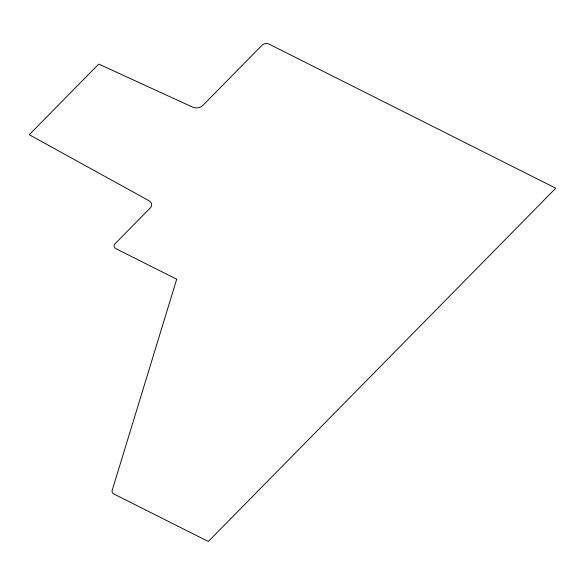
<?xml version="1.0" encoding="UTF-8"?>
<svg xmlns="http://www.w3.org/2000/svg" width="585" height="585" viewBox="0 0 585 585"><rect width="100%" height="100%" fill="white"/><g stroke="black" fill="none" stroke-linecap="round" stroke-linejoin="round"><path stroke-width="0.88" d="M176.692 279.228L112.145 490.471A4.965 3.576 -1.6 0 0 114.097 494.12L208.318 541.476L555.75 188.209L269.144 44.146A4.965 3.576 -1.6 0 0 262.212 45.06L202.681 105.593A7.451 5.36 -1.6 0 1 192.538 107.092L98.733 64.072L29.25 134.726L148.831 200.611A7.451 5.36 -1.6 0 1 150.286 207.938L114.996 243.813A4.965 3.576 -1.6 0 0 116.137 248.793L176.692 279.228"/></g></svg>
